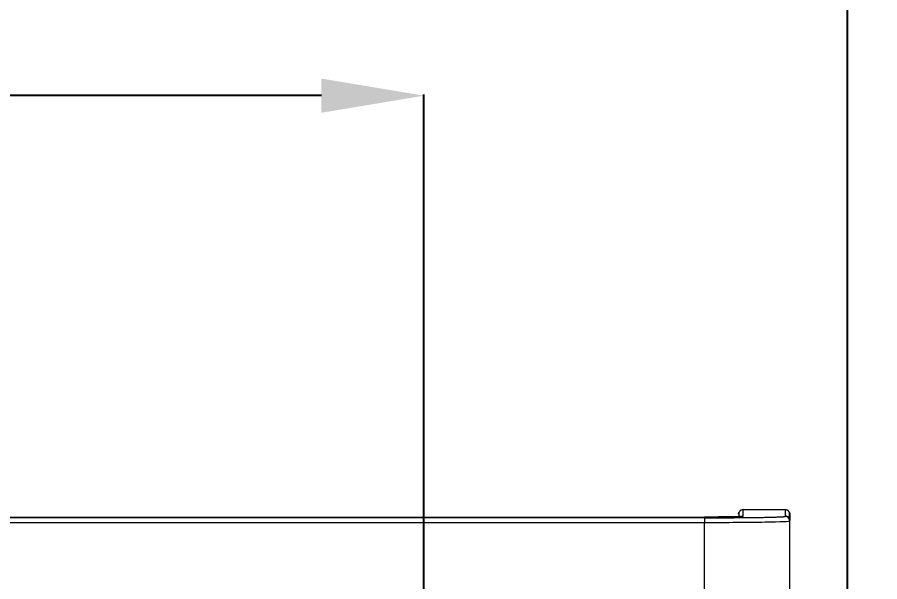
# Model space of a CAD drawing. Header units: millimetres. Extents: x 2433 to 4809, y -10272 to -6912.
# Drawn here: x 3305.6 to 3457, y -9072.8 to -8973.7 of the extents above; entities that cross this region are included whole.
import ezdxf

# ---------------------------------------------------------------- set-up
doc = ezdxf.new("R2010")
doc.units = ezdxf.units.MM
doc.layers.add('DIM', color=3, linetype='Continuous', lineweight=13)
doc.styles.add('ARIAL', font='arial.ttf')
doc.dimstyles.get("Standard").update_dxf_attribs({"dimtxt": 15, "dimasz": 15, "dimexe": 0.18, "dimexo": 0.0625, "dimgap": 4, "dimtad": 0, "dimtih": 1, "dimtoh": 1, "dimdec": 1, "dimdsep": 46, "dimtxsty": 'ARIAL', "dimcen": 0, "dimclrd": 3, "dimclre": 3, "dimclrt": 3, "dimadec": 0, "dimazin": 0, "dimtfac": 1, "dimtdec": 1, "dimtofl": 0, "dimtmove": 0, "dimatfit": 3, "dimfxl": 1, "dimtolj": 1, "dimtzin": 0, "dimarcsym": 0})

# ---------------------------------------------------------------- blocks, each defined once
blk = doc.blocks.new('*D43')
at = {"layer": 'Defpoints', "color": 0, "transparency": 16777216}
for p in [(3194, -7897.19), (3599.12, -9941.36), (3679.63, -9941.36)]:
    blk.add_point(p, dxfattribs=at)
at = {"layer": 'DIM', "color": 3, "lineweight": -2, "transparency": 16777216}
for p, q in [((3194.06, -7897.19), (3679.81, -7897.19)), ((3679.63, -7915.19), (3679.63, -8902.47)), ((3679.63, -9923.36), (3679.63, -8936.07)), ((3599.18, -9941.36), (3679.81, -9941.36))]:
    blk.add_line(p, q, dxfattribs=at)
at = {"layer": 'DIM', "color": 3, "transparency": 16777216}
for points in [[(3676.63, -7915.19), (3682.63, -7915.19), (3679.63, -7897.19)], [(3676.63, -9923.36), (3682.63, -9923.36), (3679.63, -9941.36)]]:
    blk.add_solid(points, dxfattribs=at)
at = {"layer": 'DIM', "color": 3, "transparency": 16777216, "insert": (3679.63, -8919.27), "char_height": 18, "attachment_point": 5, "style": 'ARIAL'}
blk.add_mtext('\\A1;(2280)', dxfattribs=at)
blk = doc.blocks.new('*D44')
at = {"layer": 'Defpoints', "color": 0, "transparency": 16777216}
for p in [(3451.29, -8931.16), (2936.71, -9089.75), (3451.29, -9089.75)]:
    blk.add_point(p, dxfattribs=at)
at = {"layer": 'DIM', "color": 3, "lineweight": -2, "transparency": 16777216}
for p, q in [((2936.71, -9089.69), (2936.71, -8930.98)), ((2954.71, -8931.16), (3119.87, -8931.16)), ((3433.29, -8931.16), (3169.56, -8931.16)), ((3451.29, -9089.69), (3451.29, -8930.98))]:
    blk.add_line(p, q, dxfattribs=at)
at = {"layer": 'DIM', "color": 3, "transparency": 16777216}
for points in [[(2954.71, -8928.16), (2954.71, -8934.16), (2936.71, -8931.16)], [(3433.29, -8928.16), (3433.29, -8934.16), (3451.29, -8931.16)]]:
    blk.add_solid(points, dxfattribs=at)
at = {"layer": 'DIM', "color": 3, "transparency": 16777216, "insert": (3144.72, -8931.16), "char_height": 18, "attachment_point": 5, "style": 'ARIAL'}
blk.add_mtext('\\A1;514', dxfattribs=at)
blk = doc.blocks.new('*D46')
at = {"layer": 'Defpoints', "color": 0, "transparency": 16777216}
for p in [(3377, -8987.49), (3011, -9085.72), (3377, -9085.72)]:
    blk.add_point(p, dxfattribs=at)
at = {"layer": 'DIM', "color": 3, "lineweight": -2, "transparency": 16777216}
for p, q in [((3011, -9085.65), (3011, -8987.31)), ((3029, -8987.49), (3118.76, -8987.49)), ((3359, -8987.49), (3168.5, -8987.49)), ((3377, -9085.65), (3377, -8987.31))]:
    blk.add_line(p, q, dxfattribs=at)
at = {"layer": 'DIM', "color": 3, "transparency": 16777216}
for points in [[(3029, -8984.49), (3029, -8990.49), (3011, -8987.49)], [(3359, -8984.49), (3359, -8990.49), (3377, -8987.49)]]:
    blk.add_solid(points, dxfattribs=at)
at = {"layer": 'DIM', "color": 3, "transparency": 16777216, "insert": (3143.63, -8987.49), "char_height": 18, "attachment_point": 5, "style": 'ARIAL'}
blk.add_mtext('\\A1;366', dxfattribs=at)

msp = doc.modelspace()

# ---------------------------------------------------------------- linework, layer by layer
at = {"linetype": 'Continuous', "lineweight": 18}
for p, q in [((3433, -9060.14), (3440.4, -9060.14)), ((2962.2, -9061.48), (3426.2, -9061.48)), ((3432.84, -9061.38), (3432.83, -9061.38)), ((3441.2, -9062.16), (3441.2, -9062.07)), ((3441.2, -9075.56), (3441.2, -9062.16))]:
    msp.add_line(p, q, dxfattribs=at)
at = {"linetype": 'Continuous', "lineweight": 13}
for p, q in [((3426.2, -9061.61), (2962.2, -9061.61)), ((3426.2, -9061.61), (3426.2, -9062.42)), ((3433, -9061.36), (3433, -9061.27)), ((2962.2, -9062.42), (3426.2, -9062.42)), ((3426.2, -9075.82), (3426.2, -9062.42))]:
    msp.add_line(p, q, dxfattribs=at)
for centre, major_axis, ratio, start_param, end_param in [((3426.2, -9061.36), (-6.8, 0), 0.017452, 1.570796, 3.141593), ((3433, -9062.16), (-0.8, 0), 0.999848, 4.712389, 4.922679), ((3440.4, -9062.16), (0.8, 0), 0.999848, 0, 1.570796), ((3426.2, -9062.16), (-15, 0), 0.017452, 1.570796, 3.141593)]:
    msp.add_ellipse(centre, major_axis=major_axis, ratio=ratio, start_param=start_param, end_param=end_param, dxfattribs=at)
at = {"linetype": 'Continuous', "lineweight": 18}
for points, knots in [([(3432.58, -9060.33), (3432.54, -9060.3), (3432.49, -9060.34), (3432.44, -9060.37), (3432.42, -9060.46)], [0, 0, 0, 0, 0.56271, 1, 1, 1, 1]), ([(3433, -9060.18), (3432.89, -9060.19), (3432.74, -9060.22), (3432.55, -9060.32), (3432.47, -9060.39), (3432.43, -9060.43)], [0, 0, 0, 0, 0.482443, 0.739098, 1, 1, 1, 1]), ([(3440.97, -9060.43), (3440.93, -9060.39), (3440.84, -9060.32), (3440.65, -9060.22), (3440.5, -9060.19), (3440.4, -9060.18)], [0, 0, 0, 0, 0.2609, 0.517555, 1, 1, 1, 1]), ([(3440.98, -9060.46), (3440.96, -9060.37), (3440.91, -9060.34), (3440.86, -9060.3), (3440.82, -9060.33)], [0, 0, 0, 0, 0.437656, 1, 1, 1, 1]), ([(3432.83, -9061.38), (3432.83, -9061.38), (3432.85, -9061.38), (3432.72, -9061.39), (3432.31, -9061.41), (3431.28, -9061.44), (3429.67, -9061.46), (3427.88, -9061.48), (3426.7, -9061.48), (3426.2, -9061.48)], [0, 0, 0, 0, 0.001842, 0.068472, 0.215787, 0.416921, 0.631802, 0.848979, 1, 1, 1, 1]), ([(3426.2, -9061.61), (3426.63, -9061.61), (3427.28, -9061.61), (3428.03, -9061.6), (3428.41, -9061.6), (3428.6, -9061.6), (3428.68, -9061.6), (3428.73, -9061.6), (3428.76, -9061.6), (3429.24, -9061.6), (3429.91, -9061.6), (3430.67, -9061.59), (3431.05, -9061.59), (3431.24, -9061.59), (3431.32, -9061.59), (3431.37, -9061.59), (3431.4, -9061.59), (3431.87, -9061.59), (3432.52, -9061.58), (3433.26, -9061.57), (3433.62, -9061.57), (3433.77, -9061.57), (3433.87, -9061.57), (3433.92, -9061.57), (3434.79, -9061.56), (3435.55, -9061.55), (3436.59, -9061.53), (3437.08, -9061.52), (3437.6, -9061.51), (3437.85, -9061.5), (3437.95, -9061.5), (3438.02, -9061.5), (3438.05, -9061.5), (3438.35, -9061.49), (3438.71, -9061.48), (3439.07, -9061.46), (3439.24, -9061.46), (3439.32, -9061.45), (3439.36, -9061.45), (3439.38, -9061.45), (3439.39, -9061.45), (3439.57, -9061.44), (3439.72, -9061.44), (3439.84, -9061.43)], [0, 0, 0, 0, 0.076957, 0.115436, 0.134675, 0.144295, 0.149104, 0.149104, 0.153914, 0.153914, 0.230871, 0.26935, 0.288589, 0.298209, 0.303019, 0.303019, 0.307828, 0.307828, 0.384786, 0.423264, 0.442503, 0.452123, 0.452123, 0.461743, 0.461743, 0.615657, 0.615657, 0.692614, 0.731093, 0.750332, 0.759952, 0.759952, 0.769571, 0.769571, 0.846528, 0.885007, 0.904246, 0.913866, 0.918676, 0.918676, 0.923485, 0.923485, 1, 1, 1, 1]), ([(3432.25, -9060.72), (3432.25, -9060.78), (3432.25, -9060.87), (3432.25, -9060.99), (3432.25, -9061.09), (3432.25, -9061.17), (3432.25, -9061.25), (3432.25, -9061.33), (3432.25, -9061.39), (3432.25, -9061.41), (3432.25, -9061.41)], [0, 0, 0, 0, 0.234935, 0.412453, 0.536317, 0.650507, 0.767662, 0.884818, 0.999008, 1, 1, 1, 1]), ([(3441.14, -9061.78), (3441.14, -9061.73), (3441.14, -9061.63), (3441.14, -9061.51), (3441.14, -9061.41), (3441.14, -9061.33), (3441.14, -9061.25), (3441.14, -9061.17), (3441.14, -9061.09), (3441.14, -9060.99), (3441.14, -9060.87), (3441.14, -9060.78), (3441.14, -9060.72)], [0, 0, 0, 0, 0.153019, 0.268642, 0.349318, 0.423693, 0.5, 0.576307, 0.650682, 0.731358, 0.846981, 1, 1, 1, 1]), ([(3441.2, -9060.99), (3441.2, -9061), (3441.2, -9061.01), (3441.2, -9061.05), (3441.2, -9061.09), (3441.2, -9061.15), (3441.2, -9061.18), (3441.2, -9061.23), (3441.2, -9061.25), (3441.2, -9061.28), (3441.2, -9061.29), (3441.2, -9061.3), (3441.2, -9061.3), (3441.2, -9061.31), (3441.2, -9061.31), (3441.2, -9061.31), (3441.2, -9061.31), (3441.2, -9061.31), (3441.2, -9061.31), (3441.2, -9061.31), (3441.2, -9061.31), (3441.2, -9061.32), (3441.2, -9061.36), (3441.2, -9061.38), (3441.2, -9061.39), (3441.2, -9061.4), (3441.2, -9061.4), (3441.2, -9061.4), (3441.2, -9061.4), (3441.2, -9061.4), (3441.2, -9061.4), (3441.2, -9061.43), (3441.2, -9061.47), (3441.2, -9061.49), (3441.2, -9061.49), (3441.2, -9061.5), (3441.2, -9061.5), (3441.2, -9061.5), (3441.2, -9061.5), (3441.2, -9061.5), (3441.2, -9061.5), (3441.2, -9061.5), (3441.2, -9061.5), (3441.2, -9061.5), (3441.2, -9061.53), (3441.2, -9061.58), (3441.2, -9061.64), (3441.2, -9061.66), (3441.2, -9061.68), (3441.2, -9061.68), (3441.2, -9061.69), (3441.2, -9061.69), (3441.2, -9061.69), (3441.2, -9061.69), (3441.2, -9061.69), (3441.2, -9061.69), (3441.2, -9061.69), (3441.2, -9061.69), (3441.2, -9061.92), (3441.2, -9062.05), (3441.2, -9062.07)], [0, 0, 0, 0, 0.032095, 0.032095, 0.120086, 0.120086, 0.208078, 0.208078, 0.252073, 0.274071, 0.28507, 0.29057, 0.293319, 0.294694, 0.295382, 0.295725, 0.295897, 0.295983, 0.295983, 0.296069, 0.296069, 0.340065, 0.362063, 0.373061, 0.378561, 0.381311, 0.382686, 0.383373, 0.383717, 0.383717, 0.38406, 0.38406, 0.428056, 0.450054, 0.461053, 0.466552, 0.469302, 0.470677, 0.471364, 0.471708, 0.47188, 0.471966, 0.471966, 0.472052, 0.472052, 0.560043, 0.604039, 0.626037, 0.637036, 0.642535, 0.645285, 0.64666, 0.647347, 0.647691, 0.647863, 0.647949, 0.647949, 0.648034, 0.648034, 1, 1, 1, 1])]:
    msp.add_open_spline(points, degree=3, knots=knots, dxfattribs=at)
at = {"linetype": 'Continuous', "lineweight": 13}
for points, knots in [([(3433, -9061.27), (3433, -9061.11), (3433, -9060.87), (3433, -9060.59), (3433, -9060.43), (3433, -9060.33), (3433, -9060.25), (3433, -9060.21), (3433, -9060.18), (3433, -9060.17), (3433, -9060.15), (3433, -9060.15), (3433, -9060.14), (3433, -9060.14), (3433, -9060.13)], [0, 0, 0, 0, 0.422208, 0.633312, 0.738864, 0.844416, 0.897192, 0.949968, 0.963162, 0.976356, 0.982953, 0.98955, 0.996147, 1, 1, 1, 1]), ([(3440.4, -9060.13), (3440.4, -9060.14), (3440.4, -9060.14), (3440.4, -9060.15), (3440.4, -9060.16), (3440.4, -9060.18), (3440.4, -9060.21), (3440.4, -9060.25), (3440.4, -9060.37), (3440.4, -9060.55), (3440.4, -9060.87), (3440.4, -9061.11), (3440.4, -9061.27)], [0, 0, 0, 0, 0.003853, 0.01045, 0.023644, 0.036838, 0.050032, 0.102808, 0.155584, 0.366688, 0.577792, 1, 1, 1, 1]), ([(3439.84, -9061.43), (3439.85, -9061.43), (3439.91, -9061.42), (3440, -9061.42), (3440.08, -9061.41), (3440.12, -9061.41), (3440.14, -9061.41), (3440.15, -9061.4), (3440.16, -9061.4), (3440.32, -9061.39), (3440.4, -9061.37), (3440.4, -9061.36)], [0, 0, 0, 0, 0.001913, 0.168261, 0.251435, 0.293022, 0.313815, 0.313815, 0.334609, 0.334609, 1, 1, 1, 1]), ([(3440.4, -9061.27), (3440.49, -9061.27), (3440.7, -9061.31), (3440.98, -9061.49), (3441.17, -9061.78), (3441.2, -9061.98), (3441.2, -9062.07)], [0, 0, 0, 0, 0.251186, 0.502371, 0.753557, 1, 1, 1, 1])]:
    msp.add_open_spline(points, degree=3, knots=knots, dxfattribs=at)
at = {"linetype": 'Continuous', "lineweight": 18}
for points in [[(3432.2, -9060.99), (3432.19, -9060.72), (3432.43, -9060.5)], [(3440.97, -9060.5), (3441.21, -9060.72), (3441.2, -9060.99)]]:
    msp.add_open_spline(points, degree=2, dxfattribs=at)
at = {"linetype": 'Continuous', "lineweight": 13}
msp.add_open_spline([(3440.4, -9061.27), (3440.4, -9061.3), (3440.4, -9061.33), (3440.4, -9061.36)], degree=3, dxfattribs=at)

# ---------------------------------------------------------------- dimensions: what is measured, and where the dimension line sits
at = {"layer": 'DIM', "color": 3}
dim = msp.add_linear_dim(base=(3679.63, -9941.36), p1=(3194, -7897.19), p2=(3599.12, -9941.36), angle=90, text='(2280)', dimstyle='Standard', override={"dimtxt": 18, "dimasz": 18, "dimgap": 5}, dxfattribs=at)
dim.commit()
dim.dimension.update_dxf_attribs({"geometry": '*D43', "text_midpoint": (3679.63, -8919.27)})
dim = msp.add_linear_dim(base=(3451.29, -8931.16), p1=(2936.71, -9089.75), p2=(3451.29, -9089.75), text='514', dimstyle='Standard', override={"dimtxt": 18, "dimasz": 18, "dimgap": 5}, dxfattribs=at)
dim.commit()
dim.dimension.update_dxf_attribs({"geometry": '*D44', "text_midpoint": (3144.72, -8931.16), "dimtype": 160})
dim = msp.add_linear_dim(base=(3377, -8987.49), p1=(3011, -9085.72), p2=(3377, -9085.72), dimstyle='Standard', override={"dimtxt": 18, "dimasz": 18, "dimgap": 5}, dxfattribs=at)
dim.commit()
dim.dimension.update_dxf_attribs({"geometry": '*D46', "text_midpoint": (3143.63, -8987.49), "dimtype": 160})

# ---------------------------------------------------------------- leaders
msp.add_leader([(3202, -9040.15), (3284.17, -8876.65), (3528.05, -8876.65)], dimstyle='Standard', override={"dimtxt": 18, "dimasz": 18, "dimgap": 5}, dxfattribs=at)

doc.saveas('drawing.dxf')
